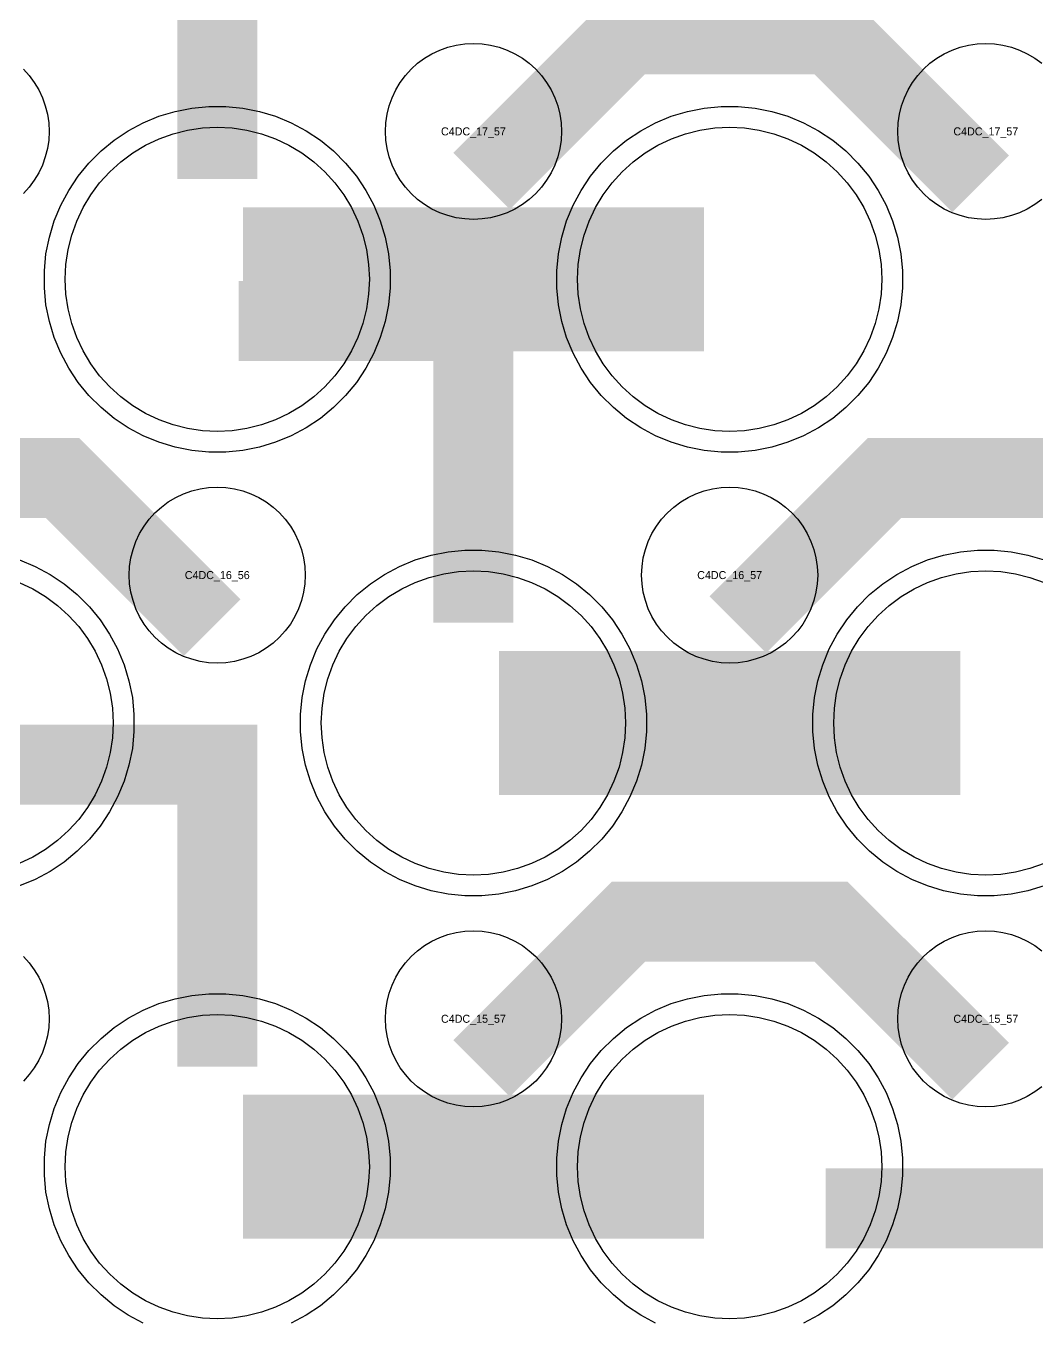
# Model space of a CAD drawing. Extents: x -11880 to 11880, y -14992 to 14992.
# Drawn here: x 6100.3 to 6416, y -12809.6 to -12404.9 of the extents above; entities that cross this region are included whole.
import ezdxf
from ezdxf.enums import TextEntityAlignment as Align

# ---------------------------------------------------------------- set-up
doc = ezdxf.new("R2010")
doc.units = 0
doc.header["$MEASUREMENT"] = 0
for name, color, linetype in [('GDS_775_DT_237', 138, 'CONTINUOUS'), ('RDL1_FS', 34, 'CONTINUOUS'), ('RDL_BS', 160, 'CONTINUOUS')]:
    doc.layers.add(name, color=color, linetype=linetype)

msp = doc.modelspace()

# ---------------------------------------------------------------- linework, layer by layer
at = {"layer": 'RDL1_FS', "color": 241, "true_color": 0xf7abae}
for points in [[(6160, -12531.484), (6155.343, -12531.255), (6150.732, -12530.571), (6146.209, -12529.439), (6141.819, -12527.867), (6137.605, -12525.875), (6133.605, -12523.477), (6129.86, -12520.699), (6126.406, -12517.569), (6123.276, -12514.115), (6120.498, -12510.37), (6118.1, -12506.37), (6116.108, -12502.156), (6114.536, -12497.766), (6113.404, -12493.243), (6112.72, -12488.632), (6112.491, -12483.975), (6112.72, -12479.318), (6113.404, -12474.707), (6114.536, -12470.184), (6116.108, -12465.794), (6118.1, -12461.58), (6120.498, -12457.58), (6123.276, -12453.835), (6126.406, -12450.381), (6129.86, -12447.251), (6133.605, -12444.473), (6137.605, -12442.075), (6141.819, -12440.083), (6146.209, -12438.511), (6150.732, -12437.379), (6155.343, -12436.695), (6160, -12436.466), (6164.657, -12436.695), (6169.268, -12437.379), (6173.791, -12438.511), (6178.181, -12440.083), (6182.395, -12442.075), (6186.395, -12444.473), (6190.14, -12447.251), (6193.594, -12450.381), (6196.724, -12453.835), (6199.502, -12457.58), (6201.9, -12461.58), (6203.892, -12465.794), (6205.464, -12470.184), (6206.596, -12474.707), (6207.28, -12479.318), (6207.509, -12483.975), (6207.28, -12488.632), (6206.596, -12493.243), (6205.464, -12497.766), (6203.892, -12502.156), (6201.9, -12506.37), (6199.502, -12510.37), (6196.724, -12514.115), (6193.594, -12517.569), (6190.14, -12520.699), (6186.395, -12523.477), (6182.395, -12525.875), (6178.181, -12527.867), (6173.791, -12529.439), (6169.268, -12530.571), (6164.657, -12531.255)], [(6320, -12531.484), (6315.343, -12531.255), (6310.732, -12530.571), (6306.209, -12529.439), (6301.819, -12527.867), (6297.605, -12525.875), (6293.605, -12523.477), (6289.86, -12520.699), (6286.406, -12517.569), (6283.276, -12514.115), (6280.498, -12510.37), (6278.1, -12506.37), (6276.108, -12502.156), (6274.536, -12497.766), (6273.404, -12493.243), (6272.72, -12488.632), (6272.491, -12483.975), (6272.72, -12479.318), (6273.404, -12474.707), (6274.536, -12470.184), (6276.108, -12465.794), (6278.1, -12461.58), (6280.498, -12457.58), (6283.276, -12453.835), (6286.406, -12450.381), (6289.86, -12447.251), (6293.605, -12444.473), (6297.605, -12442.075), (6301.819, -12440.083), (6306.209, -12438.511), (6310.732, -12437.379), (6315.343, -12436.695), (6320, -12436.466), (6324.657, -12436.695), (6329.268, -12437.379), (6333.791, -12438.511), (6338.181, -12440.083), (6342.395, -12442.075), (6346.395, -12444.473), (6350.14, -12447.251), (6353.594, -12450.381), (6356.724, -12453.835), (6359.502, -12457.58), (6361.9, -12461.58), (6363.892, -12465.794), (6365.464, -12470.184), (6366.596, -12474.707), (6367.28, -12479.318), (6367.509, -12483.975), (6367.28, -12488.632), (6366.596, -12493.243), (6365.464, -12497.766), (6363.892, -12502.156), (6361.9, -12506.37), (6359.502, -12510.37), (6356.724, -12514.115), (6353.594, -12517.569), (6350.14, -12520.699), (6346.395, -12523.477), (6342.395, -12525.875), (6338.181, -12527.867), (6333.791, -12529.439), (6329.268, -12530.571), (6324.657, -12531.255)], [(6240, -12670.049), (6235.343, -12669.82), (6230.732, -12669.136), (6226.209, -12668.004), (6221.819, -12666.432), (6217.605, -12664.44), (6213.605, -12662.042), (6209.86, -12659.264), (6206.406, -12656.134), (6203.276, -12652.68), (6200.498, -12648.935), (6198.1, -12644.935), (6196.108, -12640.721), (6194.536, -12636.331), (6193.404, -12631.808), (6192.72, -12627.197), (6192.491, -12622.54), (6192.72, -12617.883), (6193.404, -12613.272), (6194.536, -12608.749), (6196.108, -12604.359), (6198.1, -12600.145), (6200.498, -12596.145), (6203.276, -12592.4), (6206.406, -12588.946), (6209.86, -12585.816), (6213.605, -12583.038), (6217.605, -12580.64), (6221.819, -12578.648), (6226.209, -12577.076), (6230.732, -12575.944), (6235.343, -12575.26), (6240, -12575.031), (6244.657, -12575.26), (6249.268, -12575.944), (6253.791, -12577.076), (6258.181, -12578.648), (6262.395, -12580.64), (6266.395, -12583.038), (6270.14, -12585.816), (6273.594, -12588.946), (6276.724, -12592.4), (6279.502, -12596.145), (6281.9, -12600.145), (6283.892, -12604.359), (6285.464, -12608.749), (6286.596, -12613.272), (6287.28, -12617.883), (6287.509, -12622.54), (6287.28, -12627.197), (6286.596, -12631.808), (6285.464, -12636.331), (6283.892, -12640.721), (6281.9, -12644.935), (6279.502, -12648.935), (6276.724, -12652.68), (6273.594, -12656.134), (6270.14, -12659.264), (6266.395, -12662.042), (6262.395, -12664.44), (6258.181, -12666.432), (6253.791, -12668.004), (6249.268, -12669.136), (6244.657, -12669.82)], [(6160, -12808.614), (6155.343, -12808.385), (6150.732, -12807.701), (6146.209, -12806.569), (6141.819, -12804.997), (6137.605, -12803.005), (6133.605, -12800.607), (6129.86, -12797.829), (6126.406, -12794.699), (6123.276, -12791.245), (6120.498, -12787.5), (6118.1, -12783.5), (6116.108, -12779.286), (6114.536, -12774.896), (6113.404, -12770.373), (6112.72, -12765.762), (6112.491, -12761.105), (6112.72, -12756.448), (6113.404, -12751.837), (6114.536, -12747.314), (6116.108, -12742.924), (6118.1, -12738.71), (6120.498, -12734.71), (6123.276, -12730.965), (6126.406, -12727.511), (6129.86, -12724.381), (6133.605, -12721.603), (6137.605, -12719.205), (6141.819, -12717.213), (6146.209, -12715.641), (6150.732, -12714.509), (6155.343, -12713.825), (6160, -12713.596), (6164.657, -12713.825), (6169.268, -12714.509), (6173.791, -12715.641), (6178.181, -12717.213), (6182.395, -12719.205), (6186.395, -12721.603), (6190.14, -12724.381), (6193.594, -12727.511), (6196.724, -12730.965), (6199.502, -12734.71), (6201.9, -12738.71), (6203.892, -12742.924), (6205.464, -12747.314), (6206.596, -12751.837), (6207.28, -12756.448), (6207.509, -12761.105), (6207.28, -12765.762), (6206.596, -12770.373), (6205.464, -12774.896), (6203.892, -12779.286), (6201.9, -12783.5), (6199.502, -12787.5), (6196.724, -12791.245), (6193.594, -12794.699), (6190.14, -12797.829), (6186.395, -12800.607), (6182.395, -12803.005), (6178.181, -12804.997), (6173.791, -12806.569), (6169.268, -12807.701), (6164.657, -12808.385)], [(6320, -12808.614), (6315.343, -12808.385), (6310.732, -12807.701), (6306.209, -12806.569), (6301.819, -12804.997), (6297.605, -12803.005), (6293.605, -12800.607), (6289.86, -12797.829), (6286.406, -12794.699), (6283.276, -12791.245), (6280.498, -12787.5), (6278.1, -12783.5), (6276.108, -12779.286), (6274.536, -12774.896), (6273.404, -12770.373), (6272.72, -12765.762), (6272.491, -12761.105), (6272.72, -12756.448), (6273.404, -12751.837), (6274.536, -12747.314), (6276.108, -12742.924), (6278.1, -12738.71), (6280.498, -12734.71), (6283.276, -12730.965), (6286.406, -12727.511), (6289.86, -12724.381), (6293.605, -12721.603), (6297.605, -12719.205), (6301.819, -12717.213), (6306.209, -12715.641), (6310.732, -12714.509), (6315.343, -12713.825), (6320, -12713.596), (6324.657, -12713.825), (6329.268, -12714.509), (6333.791, -12715.641), (6338.181, -12717.213), (6342.395, -12719.205), (6346.395, -12721.603), (6350.14, -12724.381), (6353.594, -12727.511), (6356.724, -12730.965), (6359.502, -12734.71), (6361.9, -12738.71), (6363.892, -12742.924), (6365.464, -12747.314), (6366.596, -12751.837), (6367.28, -12756.448), (6367.509, -12761.105), (6367.28, -12765.762), (6366.596, -12770.373), (6365.464, -12774.896), (6363.892, -12779.286), (6361.9, -12783.5), (6359.502, -12787.5), (6356.724, -12791.245), (6353.594, -12794.699), (6350.14, -12797.829), (6346.395, -12800.607), (6342.395, -12803.005), (6338.181, -12804.997), (6333.791, -12806.569), (6329.268, -12807.701), (6324.657, -12808.385)]]:
    msp.add_lwpolyline(points, close=True, dxfattribs=at)
for points in [[(6168.002, -12483.975, 45, 45, 0), (6240.002, -12483.975, 45, 45, 0)], [(6240.002, -12483.975, 45, 45, 0), (6312.002, -12483.975, 45, 45, 0)], [(6248.002, -12622.54, 45, 45, 0), (6320.002, -12622.54, 45, 45, 0)], [(6320.002, -12622.54, 45, 45, 0), (6392.002, -12622.54, 45, 45, 0)], [(6168.002, -12761.105, 45, 45, 0), (6240.002, -12761.105, 45, 45, 0)], [(6240.002, -12761.105, 45, 45, 0), (6312.002, -12761.105, 45, 45, 0)]]:
    msp.add_lwpolyline(points, format="xyseb", dxfattribs=at)
for points in [[(6418.181, -12666.432), (6413.791, -12668.004), (6409.268, -12669.136), (6404.657, -12669.82), (6400, -12670.049), (6395.343, -12669.82), (6390.732, -12669.136), (6386.209, -12668.004), (6381.819, -12666.432), (6377.605, -12664.44), (6373.605, -12662.042), (6369.86, -12659.264), (6366.406, -12656.134), (6363.276, -12652.68), (6360.498, -12648.935), (6358.1, -12644.935), (6356.108, -12640.721), (6354.536, -12636.331), (6353.404, -12631.808), (6352.72, -12627.197), (6352.491, -12622.54), (6352.72, -12617.883), (6353.404, -12613.272), (6354.536, -12608.749), (6356.108, -12604.359), (6358.1, -12600.145), (6360.498, -12596.145), (6363.276, -12592.4), (6366.406, -12588.946), (6369.86, -12585.816), (6373.605, -12583.038), (6377.605, -12580.64), (6381.819, -12578.648), (6386.209, -12577.076), (6390.732, -12575.944), (6395.343, -12575.26), (6400, -12575.031), (6404.657, -12575.26), (6409.268, -12575.944), (6413.791, -12577.076), (6418.181, -12578.648)], [(6098.181, -12578.648), (6102.395, -12580.64), (6106.395, -12583.038), (6110.14, -12585.816), (6113.594, -12588.946), (6116.724, -12592.4), (6119.502, -12596.145), (6121.9, -12600.145), (6123.892, -12604.359), (6125.464, -12608.749), (6126.596, -12613.272), (6127.28, -12617.883), (6127.509, -12622.54), (6127.28, -12627.197), (6126.596, -12631.808), (6125.464, -12636.331), (6123.892, -12640.721), (6121.9, -12644.935), (6119.502, -12648.935), (6116.724, -12652.68), (6113.594, -12656.134), (6110.14, -12659.264), (6106.395, -12662.042), (6102.395, -12664.44), (6098.181, -12666.432)]]:
    msp.add_lwpolyline(points, dxfattribs=at)
at = {"layer": 'RDL_BS', "color": 241, "true_color": 0xf7abae}
for points in [[(6160, -12452.7, 25, 25, 0), (6160, -12345.923, 25, 25, 0)], [(6240, -12591.265, 25, 25, 0), (6240, -12484.488, 25, 25, 0)], [(6252.5, -12496.988, 25, 25, 0), (6166.667, -12496.988, 25, 25, 0)], [(6212.944, -12496.988, 25, 25, 0), (6171.74, -12496.988, 25, 25, 0)], [(6240, -12514.957, 25, 25, 0), (6240, -12560.577, 25, 25, 0)], [(6160, -12729.83, 25, 25, 0), (6160, -12623.053, 25, 25, 0)], [(6172.5, -12635.553, 25, 25, 0), (6086.667, -12635.553, 25, 25, 0)], [(6132.944, -12635.553, 25, 25, 0), (6091.74, -12635.553, 25, 25, 0)], [(6160, -12653.522, 25, 25, 0), (6160, -12699.142, 25, 25, 0)], [(6350.016, -12774.118, 25, 25, 0), (6459.281, -12774.118, 25, 25, 0)]]:
    msp.add_lwpolyline(points, format="xyseb", dxfattribs=at)
at = {"layer": 'RDL_BS'}
for points in [[(6160, -12376.392, 25, 25, 0), (6160, -12422.012, 25, 25, 0)], [(6242.562, -12453.289, 25, 25, 0), (6288.377, -12407.474, 25, 25, 0), (6321.93, -12407.474, 25, 25, 0)], [(6398.401, -12454.188, 25, 25, 0), (6351.687, -12407.474, 25, 25, 0), (6321.929, -12407.474, 25, 25, 0)], [(6158.401, -12592.753, 25, 25, 0), (6111.687, -12546.039, 25, 25, 0), (6081.929, -12546.039, 25, 25, 0)], [(6322.562, -12591.854, 25, 25, 0), (6368.377, -12546.039, 25, 25, 0), (6401.93, -12546.039, 25, 25, 0)], [(6478.401, -12592.753, 25, 25, 0), (6431.687, -12546.039, 25, 25, 0), (6401.929, -12546.039, 25, 25, 0)], [(6242.562, -12730.419, 25, 25, 0), (6288.377, -12684.604, 25, 25, 0), (6321.93, -12684.604, 25, 25, 0)], [(6398.401, -12731.318, 25, 25, 0), (6351.687, -12684.604, 25, 25, 0), (6321.929, -12684.604, 25, 25, 0)]]:
    msp.add_lwpolyline(points, format="xyseb", dxfattribs=at)
for points in [[(6240, -12465.281), (6237.307, -12465.149), (6234.635, -12464.753), (6232.016, -12464.096), (6229.481, -12463.189), (6227.044, -12462.037), (6224.72, -12460.644), (6222.557, -12459.041), (6220.558, -12457.229), (6218.746, -12455.23), (6217.143, -12453.067), (6215.75, -12450.743), (6214.598, -12448.306), (6213.691, -12445.771), (6213.034, -12443.152), (6212.638, -12440.48), (6212.506, -12437.787), (6212.638, -12435.094), (6213.034, -12432.422), (6213.691, -12429.803), (6214.598, -12427.268), (6215.75, -12424.831), (6217.143, -12422.507), (6218.746, -12420.344), (6220.558, -12418.345), (6222.557, -12416.533), (6224.72, -12414.93), (6227.044, -12413.537), (6229.481, -12412.385), (6232.016, -12411.478), (6234.635, -12410.821), (6237.307, -12410.425), (6240, -12410.293), (6242.693, -12410.425), (6245.365, -12410.821), (6247.984, -12411.478), (6250.519, -12412.385), (6252.956, -12413.537), (6255.28, -12414.93), (6257.443, -12416.533), (6259.442, -12418.345), (6261.254, -12420.344), (6262.857, -12422.507), (6264.25, -12424.831), (6265.402, -12427.268), (6266.309, -12429.803), (6266.966, -12432.422), (6267.362, -12435.094), (6267.494, -12437.787), (6267.362, -12440.48), (6266.966, -12443.152), (6266.309, -12445.771), (6265.402, -12448.306), (6264.25, -12450.743), (6262.857, -12453.067), (6261.254, -12455.23), (6259.442, -12457.229), (6257.443, -12459.041), (6255.28, -12460.644), (6252.956, -12462.037), (6250.519, -12463.189), (6247.984, -12464.096), (6245.365, -12464.753), (6242.693, -12465.149)], [(6160, -12603.846), (6157.307, -12603.714), (6154.635, -12603.318), (6152.016, -12602.661), (6149.481, -12601.754), (6147.044, -12600.602), (6144.72, -12599.209), (6142.557, -12597.606), (6140.558, -12595.794), (6138.746, -12593.795), (6137.143, -12591.632), (6135.75, -12589.308), (6134.598, -12586.871), (6133.691, -12584.336), (6133.034, -12581.717), (6132.638, -12579.045), (6132.506, -12576.352), (6132.638, -12573.659), (6133.034, -12570.987), (6133.691, -12568.368), (6134.598, -12565.833), (6135.75, -12563.396), (6137.143, -12561.072), (6138.746, -12558.909), (6140.558, -12556.91), (6142.557, -12555.098), (6144.72, -12553.495), (6147.044, -12552.102), (6149.481, -12550.95), (6152.016, -12550.043), (6154.635, -12549.386), (6157.307, -12548.99), (6160, -12548.858), (6162.693, -12548.99), (6165.365, -12549.386), (6167.984, -12550.043), (6170.519, -12550.95), (6172.956, -12552.102), (6175.28, -12553.495), (6177.443, -12555.098), (6179.442, -12556.91), (6181.254, -12558.909), (6182.857, -12561.072), (6184.25, -12563.396), (6185.402, -12565.833), (6186.309, -12568.368), (6186.966, -12570.987), (6187.362, -12573.659), (6187.494, -12576.352), (6187.362, -12579.045), (6186.966, -12581.717), (6186.309, -12584.336), (6185.402, -12586.871), (6184.25, -12589.308), (6182.857, -12591.632), (6181.254, -12593.795), (6179.442, -12595.794), (6177.443, -12597.606), (6175.28, -12599.209), (6172.956, -12600.602), (6170.519, -12601.754), (6167.984, -12602.661), (6165.365, -12603.318), (6162.693, -12603.714)], [(6320, -12603.846), (6317.307, -12603.714), (6314.635, -12603.318), (6312.016, -12602.661), (6309.481, -12601.754), (6307.044, -12600.602), (6304.72, -12599.209), (6302.557, -12597.606), (6300.558, -12595.794), (6298.746, -12593.795), (6297.143, -12591.632), (6295.75, -12589.308), (6294.598, -12586.871), (6293.691, -12584.336), (6293.034, -12581.717), (6292.638, -12579.045), (6292.506, -12576.352), (6292.638, -12573.659), (6293.034, -12570.987), (6293.691, -12568.368), (6294.598, -12565.833), (6295.75, -12563.396), (6297.143, -12561.072), (6298.746, -12558.909), (6300.558, -12556.91), (6302.557, -12555.098), (6304.72, -12553.495), (6307.044, -12552.102), (6309.481, -12550.95), (6312.016, -12550.043), (6314.635, -12549.386), (6317.307, -12548.99), (6320, -12548.858), (6322.693, -12548.99), (6325.365, -12549.386), (6327.984, -12550.043), (6330.519, -12550.95), (6332.956, -12552.102), (6335.28, -12553.495), (6337.443, -12555.098), (6339.442, -12556.91), (6341.254, -12558.909), (6342.857, -12561.072), (6344.25, -12563.396), (6345.402, -12565.833), (6346.309, -12568.368), (6346.966, -12570.987), (6347.362, -12573.659), (6347.494, -12576.352), (6347.362, -12579.045), (6346.966, -12581.717), (6346.309, -12584.336), (6345.402, -12586.871), (6344.25, -12589.308), (6342.857, -12591.632), (6341.254, -12593.795), (6339.442, -12595.794), (6337.443, -12597.606), (6335.28, -12599.209), (6332.956, -12600.602), (6330.519, -12601.754), (6327.984, -12602.661), (6325.365, -12603.318), (6322.693, -12603.714)], [(6240, -12742.411), (6237.307, -12742.279), (6234.635, -12741.883), (6232.016, -12741.226), (6229.481, -12740.319), (6227.044, -12739.167), (6224.72, -12737.774), (6222.557, -12736.171), (6220.558, -12734.359), (6218.746, -12732.36), (6217.143, -12730.197), (6215.75, -12727.873), (6214.598, -12725.436), (6213.691, -12722.901), (6213.034, -12720.282), (6212.638, -12717.61), (6212.506, -12714.917), (6212.638, -12712.224), (6213.034, -12709.552), (6213.691, -12706.933), (6214.598, -12704.398), (6215.75, -12701.961), (6217.143, -12699.637), (6218.746, -12697.474), (6220.558, -12695.475), (6222.557, -12693.663), (6224.72, -12692.06), (6227.044, -12690.667), (6229.481, -12689.515), (6232.016, -12688.608), (6234.635, -12687.951), (6237.307, -12687.555), (6240, -12687.423), (6242.693, -12687.555), (6245.365, -12687.951), (6247.984, -12688.608), (6250.519, -12689.515), (6252.956, -12690.667), (6255.28, -12692.06), (6257.443, -12693.663), (6259.442, -12695.475), (6261.254, -12697.474), (6262.857, -12699.637), (6264.25, -12701.961), (6265.402, -12704.398), (6266.309, -12706.933), (6266.966, -12709.552), (6267.362, -12712.224), (6267.494, -12714.917), (6267.362, -12717.61), (6266.966, -12720.282), (6266.309, -12722.901), (6265.402, -12725.436), (6264.25, -12727.873), (6262.857, -12730.197), (6261.254, -12732.36), (6259.442, -12734.359), (6257.443, -12736.171), (6255.28, -12737.774), (6252.956, -12739.167), (6250.519, -12740.319), (6247.984, -12741.226), (6245.365, -12741.883), (6242.693, -12742.279)]]:
    msp.add_lwpolyline(points, close=True, dxfattribs=at)
for points in [[(6417.443, -12459.041), (6415.28, -12460.644), (6412.956, -12462.037), (6410.519, -12463.189), (6407.984, -12464.096), (6405.365, -12464.753), (6402.693, -12465.149), (6400, -12465.281), (6397.307, -12465.149), (6394.635, -12464.753), (6392.016, -12464.096), (6389.481, -12463.189), (6387.044, -12462.037), (6384.72, -12460.644), (6382.557, -12459.041), (6380.558, -12457.229), (6378.746, -12455.23), (6377.143, -12453.067), (6375.75, -12450.743), (6374.598, -12448.306), (6373.691, -12445.771), (6373.034, -12443.152), (6372.638, -12440.48), (6372.506, -12437.787), (6372.638, -12435.094), (6373.034, -12432.422), (6373.691, -12429.803), (6374.598, -12427.268), (6375.75, -12424.831), (6377.143, -12422.507), (6378.746, -12420.344), (6380.558, -12418.345), (6382.557, -12416.533), (6384.72, -12414.93), (6387.044, -12413.537), (6389.481, -12412.385), (6392.016, -12411.478), (6394.635, -12410.821), (6397.307, -12410.425), (6400, -12410.293), (6402.693, -12410.425), (6405.365, -12410.821), (6407.984, -12411.478), (6410.519, -12412.385), (6412.956, -12413.537), (6415.28, -12414.93), (6417.443, -12416.533)], [(6099.442, -12418.345), (6101.254, -12420.344), (6102.857, -12422.507), (6104.25, -12424.831), (6105.402, -12427.268), (6106.309, -12429.803), (6106.966, -12432.422), (6107.362, -12435.094), (6107.494, -12437.787), (6107.362, -12440.48), (6106.966, -12443.152), (6106.309, -12445.771), (6105.402, -12448.306), (6104.25, -12450.743), (6102.857, -12453.067), (6101.254, -12455.23), (6099.442, -12457.229)], [(6417.443, -12736.171), (6415.28, -12737.774), (6412.956, -12739.167), (6410.519, -12740.319), (6407.984, -12741.226), (6405.365, -12741.883), (6402.693, -12742.279), (6400, -12742.411), (6397.307, -12742.279), (6394.635, -12741.883), (6392.016, -12741.226), (6389.481, -12740.319), (6387.044, -12739.167), (6384.72, -12737.774), (6382.557, -12736.171), (6380.558, -12734.359), (6378.746, -12732.36), (6377.143, -12730.197), (6375.75, -12727.873), (6374.598, -12725.436), (6373.691, -12722.901), (6373.034, -12720.282), (6372.638, -12717.61), (6372.506, -12714.917), (6372.638, -12712.224), (6373.034, -12709.552), (6373.691, -12706.933), (6374.598, -12704.398), (6375.75, -12701.961), (6377.143, -12699.637), (6378.746, -12697.474), (6380.558, -12695.475), (6382.557, -12693.663), (6384.72, -12692.06), (6387.044, -12690.667), (6389.481, -12689.515), (6392.016, -12688.608), (6394.635, -12687.951), (6397.307, -12687.555), (6400, -12687.423), (6402.693, -12687.555), (6405.365, -12687.951), (6407.984, -12688.608), (6410.519, -12689.515), (6412.956, -12690.667), (6415.28, -12692.06), (6417.443, -12693.663)], [(6099.442, -12695.475), (6101.254, -12697.474), (6102.857, -12699.637), (6104.25, -12701.961), (6105.402, -12704.398), (6106.309, -12706.933), (6106.966, -12709.552), (6107.362, -12712.224), (6107.494, -12714.917), (6107.362, -12717.61), (6106.966, -12720.282), (6106.309, -12722.901), (6105.402, -12725.436), (6104.25, -12727.873), (6102.857, -12730.197), (6101.254, -12732.36), (6099.442, -12734.359)]]:
    msp.add_lwpolyline(points, dxfattribs=at)
at = {"layer": 'RDL_BS', "color": 241, "true_color": 0xf7abae}
for points in [[(6157.356, -12537.975), (6152.062, -12537.458), (6146.835, -12536.412), (6141.795, -12534.881), (6136.885, -12532.85), (6132.223, -12530.358), (6127.809, -12527.411), (6123.708, -12524.049), (6119.926, -12520.267), (6116.564, -12516.166), (6113.617, -12511.752), (6111.125, -12507.09), (6109.094, -12502.18), (6107.563, -12497.14), (6106.517, -12491.913), (6106, -12486.619), (6106, -12481.331), (6106.517, -12476.037), (6107.563, -12470.81), (6109.094, -12465.77), (6111.125, -12460.86), (6113.617, -12456.198), (6116.564, -12451.784), (6119.926, -12447.683), (6123.708, -12443.901), (6127.809, -12440.539), (6132.223, -12437.592), (6136.885, -12435.1), (6141.795, -12433.069), (6146.835, -12431.538), (6152.062, -12430.492), (6157.356, -12429.975), (6162.644, -12429.975), (6167.938, -12430.492), (6173.165, -12431.538), (6178.205, -12433.069), (6183.115, -12435.1), (6187.777, -12437.592), (6192.191, -12440.539), (6196.292, -12443.901), (6200.074, -12447.683), (6203.436, -12451.784), (6206.383, -12456.198), (6208.875, -12460.86), (6210.906, -12465.77), (6212.437, -12470.81), (6213.483, -12476.037), (6214, -12481.331), (6214, -12486.619), (6213.483, -12491.913), (6212.437, -12497.14), (6210.906, -12502.18), (6208.875, -12507.09), (6206.383, -12511.752), (6203.436, -12516.166), (6200.074, -12520.267), (6196.292, -12524.049), (6192.191, -12527.411), (6187.777, -12530.358), (6183.115, -12532.85), (6178.205, -12534.881), (6173.165, -12536.412), (6167.938, -12537.458), (6162.644, -12537.975)], [(6317.356, -12537.975), (6312.062, -12537.458), (6306.835, -12536.412), (6301.795, -12534.881), (6296.885, -12532.85), (6292.223, -12530.358), (6287.809, -12527.411), (6283.708, -12524.049), (6279.926, -12520.267), (6276.564, -12516.166), (6273.617, -12511.752), (6271.125, -12507.09), (6269.094, -12502.18), (6267.563, -12497.14), (6266.517, -12491.913), (6266, -12486.619), (6266, -12481.331), (6266.517, -12476.037), (6267.563, -12470.81), (6269.094, -12465.77), (6271.125, -12460.86), (6273.617, -12456.198), (6276.564, -12451.784), (6279.926, -12447.683), (6283.708, -12443.901), (6287.809, -12440.539), (6292.223, -12437.592), (6296.885, -12435.1), (6301.795, -12433.069), (6306.835, -12431.538), (6312.062, -12430.492), (6317.356, -12429.975), (6322.644, -12429.975), (6327.938, -12430.492), (6333.165, -12431.538), (6338.205, -12433.069), (6343.115, -12435.1), (6347.777, -12437.592), (6352.191, -12440.539), (6356.292, -12443.901), (6360.074, -12447.683), (6363.436, -12451.784), (6366.383, -12456.198), (6368.875, -12460.86), (6370.906, -12465.77), (6372.437, -12470.81), (6373.483, -12476.037), (6374, -12481.331), (6374, -12486.619), (6373.483, -12491.913), (6372.437, -12497.14), (6370.906, -12502.18), (6368.875, -12507.09), (6366.383, -12511.752), (6363.436, -12516.166), (6360.074, -12520.267), (6356.292, -12524.049), (6352.191, -12527.411), (6347.777, -12530.358), (6343.115, -12532.85), (6338.205, -12534.881), (6333.165, -12536.412), (6327.938, -12537.458), (6322.644, -12537.975)], [(6237.356, -12676.54), (6232.062, -12676.023), (6226.835, -12674.977), (6221.795, -12673.446), (6216.885, -12671.415), (6212.223, -12668.923), (6207.809, -12665.976), (6203.708, -12662.614), (6199.926, -12658.832), (6196.564, -12654.731), (6193.617, -12650.317), (6191.125, -12645.655), (6189.094, -12640.745), (6187.563, -12635.705), (6186.517, -12630.478), (6186, -12625.184), (6186, -12619.896), (6186.517, -12614.602), (6187.563, -12609.375), (6189.094, -12604.335), (6191.125, -12599.425), (6193.617, -12594.763), (6196.564, -12590.349), (6199.926, -12586.248), (6203.708, -12582.466), (6207.809, -12579.104), (6212.223, -12576.157), (6216.885, -12573.665), (6221.795, -12571.634), (6226.835, -12570.103), (6232.062, -12569.057), (6237.356, -12568.54), (6242.644, -12568.54), (6247.938, -12569.057), (6253.165, -12570.103), (6258.205, -12571.634), (6263.115, -12573.665), (6267.777, -12576.157), (6272.191, -12579.104), (6276.292, -12582.466), (6280.074, -12586.248), (6283.436, -12590.349), (6286.383, -12594.763), (6288.875, -12599.425), (6290.906, -12604.335), (6292.437, -12609.375), (6293.483, -12614.602), (6294, -12619.896), (6294, -12625.184), (6293.483, -12630.478), (6292.437, -12635.705), (6290.906, -12640.745), (6288.875, -12645.655), (6286.383, -12650.317), (6283.436, -12654.731), (6280.074, -12658.832), (6276.292, -12662.614), (6272.191, -12665.976), (6267.777, -12668.923), (6263.115, -12671.415), (6258.205, -12673.446), (6253.165, -12674.977), (6247.938, -12676.023), (6242.644, -12676.54)]]:
    msp.add_lwpolyline(points, close=True, dxfattribs=at)
for points in [[(6418.205, -12673.446), (6413.165, -12674.977), (6407.938, -12676.023), (6402.644, -12676.54), (6397.356, -12676.54), (6392.062, -12676.023), (6386.835, -12674.977), (6381.795, -12673.446), (6376.885, -12671.415), (6372.223, -12668.923), (6367.809, -12665.976), (6363.708, -12662.614), (6359.926, -12658.832), (6356.564, -12654.731), (6353.617, -12650.317), (6351.125, -12645.655), (6349.094, -12640.745), (6347.563, -12635.705), (6346.517, -12630.478), (6346, -12625.184), (6346, -12619.896), (6346.517, -12614.602), (6347.563, -12609.375), (6349.094, -12604.335), (6351.125, -12599.425), (6353.617, -12594.763), (6356.564, -12590.349), (6359.926, -12586.248), (6363.708, -12582.466), (6367.809, -12579.104), (6372.223, -12576.157), (6376.885, -12573.665), (6381.795, -12571.634), (6386.835, -12570.103), (6392.062, -12569.057), (6397.356, -12568.54), (6402.644, -12568.54), (6407.938, -12569.057), (6413.165, -12570.103), (6418.205, -12571.634)], [(6098.205, -12571.634), (6103.115, -12573.665), (6107.777, -12576.157), (6112.191, -12579.104), (6116.292, -12582.466), (6120.074, -12586.248), (6123.436, -12590.349), (6126.383, -12594.763), (6128.875, -12599.425), (6130.906, -12604.335), (6132.437, -12609.375), (6133.483, -12614.602), (6134, -12619.896), (6134, -12625.184), (6133.483, -12630.478), (6132.437, -12635.705), (6130.906, -12640.745), (6128.875, -12645.655), (6126.383, -12650.317), (6123.436, -12654.731), (6120.074, -12658.832), (6116.292, -12662.614), (6112.191, -12665.976), (6107.777, -12668.923), (6103.115, -12671.415), (6098.205, -12673.446)], [(6136.885, -12809.98), (6132.223, -12807.488), (6127.809, -12804.541), (6123.708, -12801.179), (6119.926, -12797.397), (6116.564, -12793.296), (6113.617, -12788.882), (6111.125, -12784.22), (6109.094, -12779.31), (6107.563, -12774.27), (6106.517, -12769.043), (6106, -12763.749), (6106, -12758.461), (6106.517, -12753.167), (6107.563, -12747.94), (6109.094, -12742.9), (6111.125, -12737.99), (6113.617, -12733.328), (6116.564, -12728.914), (6119.926, -12724.813), (6123.708, -12721.031), (6127.809, -12717.669), (6132.223, -12714.722), (6136.885, -12712.23), (6141.795, -12710.199), (6146.835, -12708.668), (6152.062, -12707.622), (6157.356, -12707.105), (6162.644, -12707.105), (6167.938, -12707.622), (6173.165, -12708.668), (6178.205, -12710.199), (6183.115, -12712.23), (6187.777, -12714.722), (6192.191, -12717.669), (6196.292, -12721.031), (6200.074, -12724.813), (6203.436, -12728.914), (6206.383, -12733.328), (6208.875, -12737.99), (6210.906, -12742.9), (6212.437, -12747.94), (6213.483, -12753.167), (6214, -12758.461), (6214, -12763.749), (6213.483, -12769.043), (6212.437, -12774.27), (6210.906, -12779.31), (6208.875, -12784.22), (6206.383, -12788.882), (6203.436, -12793.296), (6200.074, -12797.397), (6196.292, -12801.179), (6192.191, -12804.541), (6187.777, -12807.488), (6183.115, -12809.98)], [(6296.885, -12809.98), (6292.223, -12807.488), (6287.809, -12804.541), (6283.708, -12801.179), (6279.926, -12797.397), (6276.564, -12793.296), (6273.617, -12788.882), (6271.125, -12784.22), (6269.094, -12779.31), (6267.563, -12774.27), (6266.517, -12769.043), (6266, -12763.749), (6266, -12758.461), (6266.517, -12753.167), (6267.563, -12747.94), (6269.094, -12742.9), (6271.125, -12737.99), (6273.617, -12733.328), (6276.564, -12728.914), (6279.926, -12724.813), (6283.708, -12721.031), (6287.809, -12717.669), (6292.223, -12714.722), (6296.885, -12712.23), (6301.795, -12710.199), (6306.835, -12708.668), (6312.062, -12707.622), (6317.356, -12707.105), (6322.644, -12707.105), (6327.938, -12707.622), (6333.165, -12708.668), (6338.205, -12710.199), (6343.115, -12712.23), (6347.777, -12714.722), (6352.191, -12717.669), (6356.292, -12721.031), (6360.074, -12724.813), (6363.436, -12728.914), (6366.383, -12733.328), (6368.875, -12737.99), (6370.906, -12742.9), (6372.437, -12747.94), (6373.483, -12753.167), (6374, -12758.461), (6374, -12763.749), (6373.483, -12769.043), (6372.437, -12774.27), (6370.906, -12779.31), (6368.875, -12784.22), (6366.383, -12788.882), (6363.436, -12793.296), (6360.074, -12797.397), (6356.292, -12801.179), (6352.191, -12804.541), (6347.777, -12807.488), (6343.115, -12809.98)]]:
    msp.add_lwpolyline(points, dxfattribs=at)

# ---------------------------------------------------------------- texts
at = {"layer": 'GDS_775_DT_237'}
for s, p in [('C4DC_17_57', (6240, -12437.787)), ('C4DC_17_57', (6240, -12437.787)), ('C4DC_17_57', (6400, -12437.787)), ('C4DC_17_57', (6400, -12437.787)), ('C4DC_16_56', (6160, -12576.352)), ('C4DC_16_56', (6160, -12576.352)), ('C4DC_16_57', (6320, -12576.352)), ('C4DC_16_57', (6320, -12576.352)), ('C4DC_15_57', (6240, -12714.917)), ('C4DC_15_57', (6240, -12714.917)), ('C4DC_15_57', (6400, -12714.917)), ('C4DC_15_57', (6400, -12714.917))]:
    msp.add_text(s, height=2.5, dxfattribs=at).set_placement(p, align=Align.MIDDLE_CENTER)

doc.saveas('drawing.dxf')
